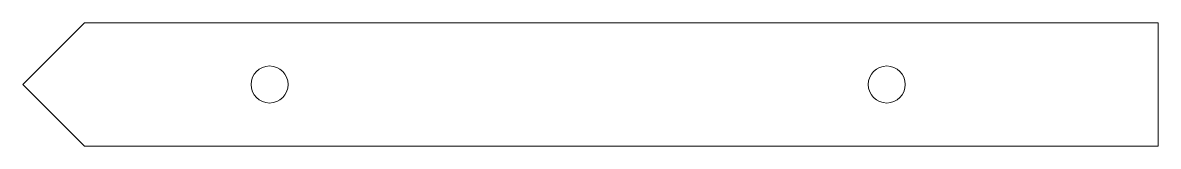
# Model space of a CAD drawing. Header units: millimetres. Extents: x -46 to 46, y -5 to 5.
import ezdxf

# ---------------------------------------------------------------- set-up
doc = ezdxf.new("R2010")
doc.units = ezdxf.units.MM

msp = doc.modelspace()

# ---------------------------------------------------------------- linework, layer by layer
at = {"color": 7, "linetype": 'Continuous', "lineweight": 15}
for p, q in [((-46, 0), (-41, 5)), ((46, 5), (-41, 5)), ((46, -5), (46, 5)), ((-41, -5), (-46, 0)), ((-41, -5), (46, -5))]:
    msp.add_line(p, q, dxfattribs=at)
for centre in [(-26, 0), (24, 0)]:
    msp.add_circle(centre, 1.5, dxfattribs=at)

doc.saveas('drawing.dxf')
